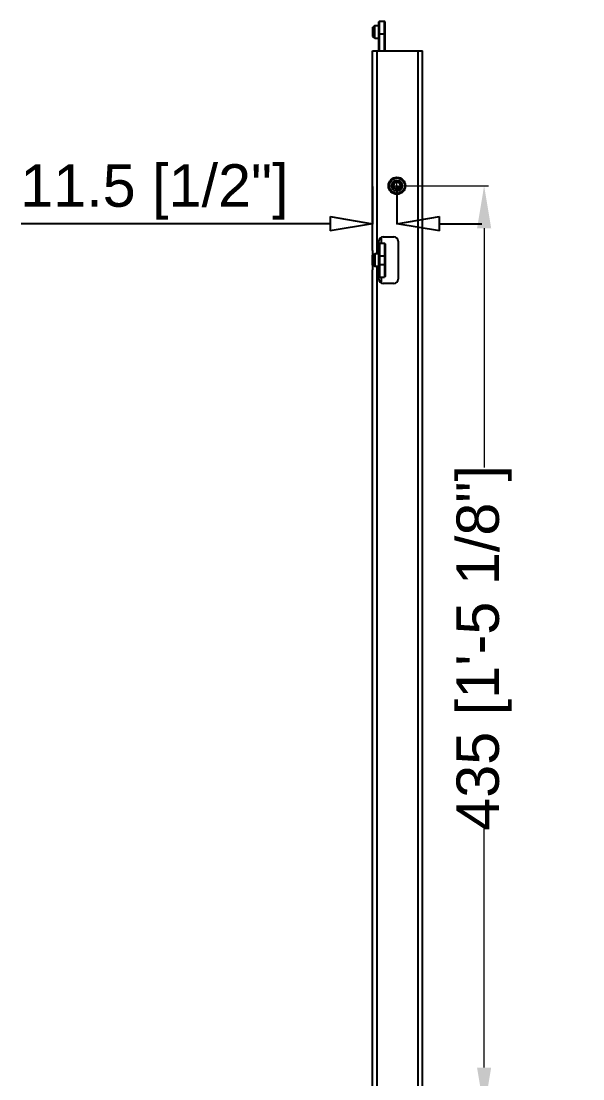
# Model space of a CAD drawing. Header units: millimetres. Extents: x -3132 to 28633, y 682 to 5849.
# Drawn here: x 19225.7 to 19490.4, y 2204.4 to 2702.2 of the extents above; entities that cross this region are included whole.
import ezdxf

# ---------------------------------------------------------------- set-up
doc = ezdxf.new("R2010")
doc.units = ezdxf.units.MM
doc.linetypes.add('CENTER', pattern=[50.8, 31.75, -6.35, 6.35, -6.35])
doc.layers.add('02___PRT_ALL_AXES', color=7, linetype='Continuous')
doc.layers.add('标准', color=3, linetype='Continuous')
doc.layers.add('screw', color=33, linetype='Continuous', lineweight=13)
doc.styles.get("Standard").update_dxf_attribs({"font": 'arial.ttf'})
doc.styles.add('TXT', font='romans.shx', dxfattribs={"bigfont": 'gbcbig.shx'})
doc.dimstyles.new('1.2', dxfattribs={"dimscale": 10, "dimtxt": 2, "dimasz": 2, "dimexe": 0.2, "dimexo": 0.1, "dimgap": 0, "dimtad": 0, "dimzin": 9, "dimdsep": 46, "dimtxsty": 'Standard', "dimcen": 0, "dimclrd": 3, "dimclre": 3, "dimclrt": 3, "dimazin": 1, "dimtp": 0.01, "dimtm": 0.01, "dimtfac": 1, "dimtofl": 0, "dimtmove": 0, "dimatfit": 3, "dimfxl": 1, "dimtolj": 1, "dimtzin": 4, "dimlwd": 13, "dimlwe": 13, "dimarcsym": 0})
doc.dimstyles.new('ISO_25-10', dxfattribs={"dimtxt": 20, "dimasz": 20, "dimexe": 0.3, "dimexo": 0.3, "dimgap": 2, "dimtad": 1, "dimrnd": 0.0001, "dimdsep": 46, "dimtxsty": 'Standard', "dimblk": 'CLOSEDBLANK', "dimcen": 0.1, "dimclrd": 256, "dimclre": 256, "dimclrt": 256, "dimadec": 0, "dimazin": 2, "dimtm": 1e-09, "dimtfac": 1, "dimtofl": 0, "dimtmove": 0, "dimatfit": 3, "dimldrblk": 'CLOSEDBLANK', "dimfxl": 1, "dimtolj": 1, "dimarcsym": 0})

# ---------------------------------------------------------------- blocks, each defined once
blk = doc.blocks.new('_ClosedBlank')
at = {"color": 0, "linetype": 'ByBlock', "lineweight": -2}
for p, q in [((-1, 0.167), (0, 0)), ((-1, 0.167), (-1, -0.167)), ((0, 0), (-1, -0.167))]:
    blk.add_line(p, q, dxfattribs=at)
blk = doc.blocks.new('*D101')
at = {"layer": 'Defpoints', "color": 0, "transparency": 16777216}
for p in [(19391.28, 2624.69), (19402.78, 2624.69), (19391.28, 2606.87)]:
    blk.add_point(p, dxfattribs=at)
at = {"layer": '标准', "lineweight": -2, "transparency": 16777216}
for p, q in [((19391.28, 2624.39), (19391.28, 2606.57)), ((19402.78, 2624.39), (19402.78, 2606.57)), ((19371.28, 2606.87), (19225.71, 2606.87)), ((19422.78, 2606.87), (19442.78, 2606.87))]:
    blk.add_line(p, q, dxfattribs=at)
at = {"layer": '标准', "lineweight": -2, "transparency": 16777216, "xscale": 20, "yscale": 20, "zscale": 20}
blk.add_blockref('_ClosedBlank', (19391.28, 2606.87), dxfattribs=at)
at = {"layer": '标准', "lineweight": -2, "transparency": 16777216, "xscale": 20, "yscale": 20, "zscale": 20, "rotation": 180}
blk.add_blockref('_ClosedBlank', (19402.78, 2606.87), dxfattribs=at)
at = {"layer": '标准', "transparency": 16777216, "insert": (19288.5, 2621.82), "char_height": 20, "attachment_point": 5}
blk.add_mtext('\\A1;11.5 [1/2"]', dxfattribs=at)
blk = doc.blocks.new('*D79')
at = {"color": 3, "linetype": 'Continuous', "lineweight": 13, "transparency": 16777216}
for p, q in [((19405.98, 2624.69), (19445.84, 2624.69)), ((19443.84, 2604.69), (19443.84, 2492.18)), ((19443.84, 2209.69), (19443.84, 2322.21)), ((19405.98, 2189.69), (19445.84, 2189.69))]:
    blk.add_line(p, q, dxfattribs=at)
at = {"color": 3, "transparency": 16777216}
for points in [[(19440.51, 2604.69), (19447.18, 2604.69), (19443.84, 2624.69)], [(19440.51, 2209.69), (19447.18, 2209.69), (19443.84, 2189.69)]]:
    blk.add_solid(points, dxfattribs=at)
at = {"layer": 'Defpoints', "color": 0, "transparency": 16777216}
for p in [(19404.98, 2624.69), (19404.98, 2189.69), (19443.84, 2189.69)]:
    blk.add_point(p, dxfattribs=at)
at = {"color": 3, "transparency": 16777216, "insert": (19443.84, 2407.19), "char_height": 20, "attachment_point": 5, "rotation": 90}
blk.add_mtext('\\A1;435 [1\'-5 1/8"]', dxfattribs=at)
blk = doc.blocks.new('screw_m4_l')
at = {"layer": 'screw', "color": 1, "linetype": 'CENTER', "ltscale": 0.008797}
for p, q in [((-2.2, 0), (2.2, 0)), ((0, -2.2), (0, 2.2))]:
    blk.add_line(p, q, dxfattribs=at)
at = {"layer": 'screw', "color": 33}
blk.add_circle((0, 0), 1.65, dxfattribs=at)
at = {"layer": 'screw', "color": 2, "linetype": 'CENTER'}
blk.add_arc((0, 0), 2, 270, 180, dxfattribs=at)
at = {"layer": 'screw', "color": 6, "style": 'TXT'}
blk.add_text('M4', height=0.8, dxfattribs=at).set_placement((-0.68, -1))

msp = doc.modelspace()

# ---------------------------------------------------------------- linework, layer by layer
at = {"color": 7, "linetype": 'Continuous'}
for p, q in [((19392.283, 2700.194), (19391.483, 2699.394)), ((19391.483, 2694.994), (19391.483, 2699.394)), ((19392.283, 2694.194), (19392.283, 2700.194)), ((19392.283, 2700.194), (19394.283, 2700.194)), ((19394.583, 2702.194), (19394.283, 2701.894)), ((19394.283, 2688.194), (19394.283, 2701.894)), ((19394.583, 2688.194), (19394.583, 2702.194)), ((19394.583, 2702.194), (19396.983, 2702.194)), ((19396.983, 2688.194), (19396.983, 2702.194)), ((19397.283, 2701.894), (19396.983, 2702.194)), ((19397.283, 2688.194), (19397.283, 2701.894)), ((19392.283, 2694.194), (19391.483, 2694.994)), ((19392.283, 2694.194), (19394.283, 2694.194)), ((19394.283, 2696.194), (19397.283, 2696.194)), ((19391.283, 2594.308), (19391.283, 2688.194)), ((19391.283, 2688.194), (19414.783, 2688.194)), ((19393.283, 2688.194), (19393.283, 2592.694)), ((19412.783, 1691.194), (19412.783, 2688.194)), ((19414.783, 1691.194), (19414.783, 2688.194)), ((19394.283, 2580.694), (19394.283, 2598.694)), ((19395.283, 2600.385), (19395.283, 2597.694)), ((19396.283, 2600.694), (19401.283, 2600.694)), ((19403.283, 2598.694), (19403.283, 2580.694)), ((19391.283, 2594.308), (19391.29, 2593.585)), ((19394.583, 2597.694), (19394.283, 2597.394)), ((19394.583, 2597.694), (19394.583, 2581.694)), ((19394.583, 2597.694), (19396.983, 2597.694)), ((19396.983, 2597.694), (19396.983, 2581.694)), ((19397.283, 2597.394), (19396.983, 2597.694)), ((19397.283, 2597.394), (19397.283, 2581.994)), ((19391.29, 2592.803), (19391.283, 2592.081)), ((19391.283, 2587.308), (19391.283, 2592.081)), ((19391.29, 2593.585), (19391.29, 2592.803)), ((19391.483, 2591.894), (19392.283, 2592.694)), ((19391.483, 2591.894), (19391.483, 2587.494)), ((19392.283, 2592.694), (19392.283, 2586.694)), ((19394.283, 2592.694), (19392.283, 2592.694)), ((19394.283, 2591.694), (19397.283, 2591.694)), ((19391.283, 2587.308), (19391.29, 2586.585)), ((19391.29, 2585.803), (19391.283, 2585.081)), ((19391.283, 1794.308), (19391.283, 2585.081)), ((19391.29, 2586.585), (19391.29, 2585.803)), ((19391.483, 2587.494), (19392.283, 2586.694)), ((19394.283, 2586.694), (19392.283, 2586.694)), ((19393.283, 2586.694), (19393.283, 1792.694)), ((19394.283, 2587.694), (19397.283, 2587.694)), ((19394.583, 2581.694), (19394.283, 2581.994)), ((19394.583, 2581.694), (19396.983, 2581.694)), ((19395.283, 2581.694), (19395.283, 2579.003)), ((19401.283, 2578.694), (19396.283, 2578.694)), ((19397.283, 2581.994), (19396.983, 2581.694))]:
    msp.add_line(p, q, dxfattribs=at)
for radius in [4, 2.5, 1.65]:
    msp.add_circle((19402.783, 2624.694), radius, dxfattribs=at)
for centre, start, end in [((19396.283, 2598.694), 90, 180), ((19401.283, 2598.694), 0, 90), ((19396.283, 2580.694), 180, 270), ((19401.283, 2580.694), 270, 0)]:
    msp.add_arc(centre, 2, start, end, dxfattribs=at)
at = {"layer": '02___PRT_ALL_AXES', "color": 7, "linetype": 'Continuous'}
msp.add_circle((19402.783, 2624.694), 3.55, dxfattribs=at)

# ---------------------------------------------------------------- block references
at = {"layer": 'screw'}
msp.add_blockref('screw_m4_l', (19402.783, 2624.694), dxfattribs=at)

# ---------------------------------------------------------------- dimensions: what is measured, and where the dimension line sits
dim = msp.add_linear_dim(base=(19443.844, 2189.694), p1=(19404.983, 2624.694), p2=(19404.983, 2189.694), angle=90, dimstyle='1.2')
dim.commit()
dim.dimension.update_dxf_attribs({"geometry": '*D79', "text_midpoint": (19443.844, 2407.194)})
at = {"layer": '标准'}
dim = msp.add_linear_dim(base=(19391.283, 2606.872), p1=(19402.783, 2624.694), p2=(19391.283, 2624.694), dimstyle='ISO_25-10', override={"dimtp": 0.1, "dimtm": 0.1}, dxfattribs=at)
dim.commit()
dim.dimension.update_dxf_attribs({"geometry": '*D101', "text_midpoint": (19288.499, 2621.819)})

doc.saveas('drawing.dxf')
